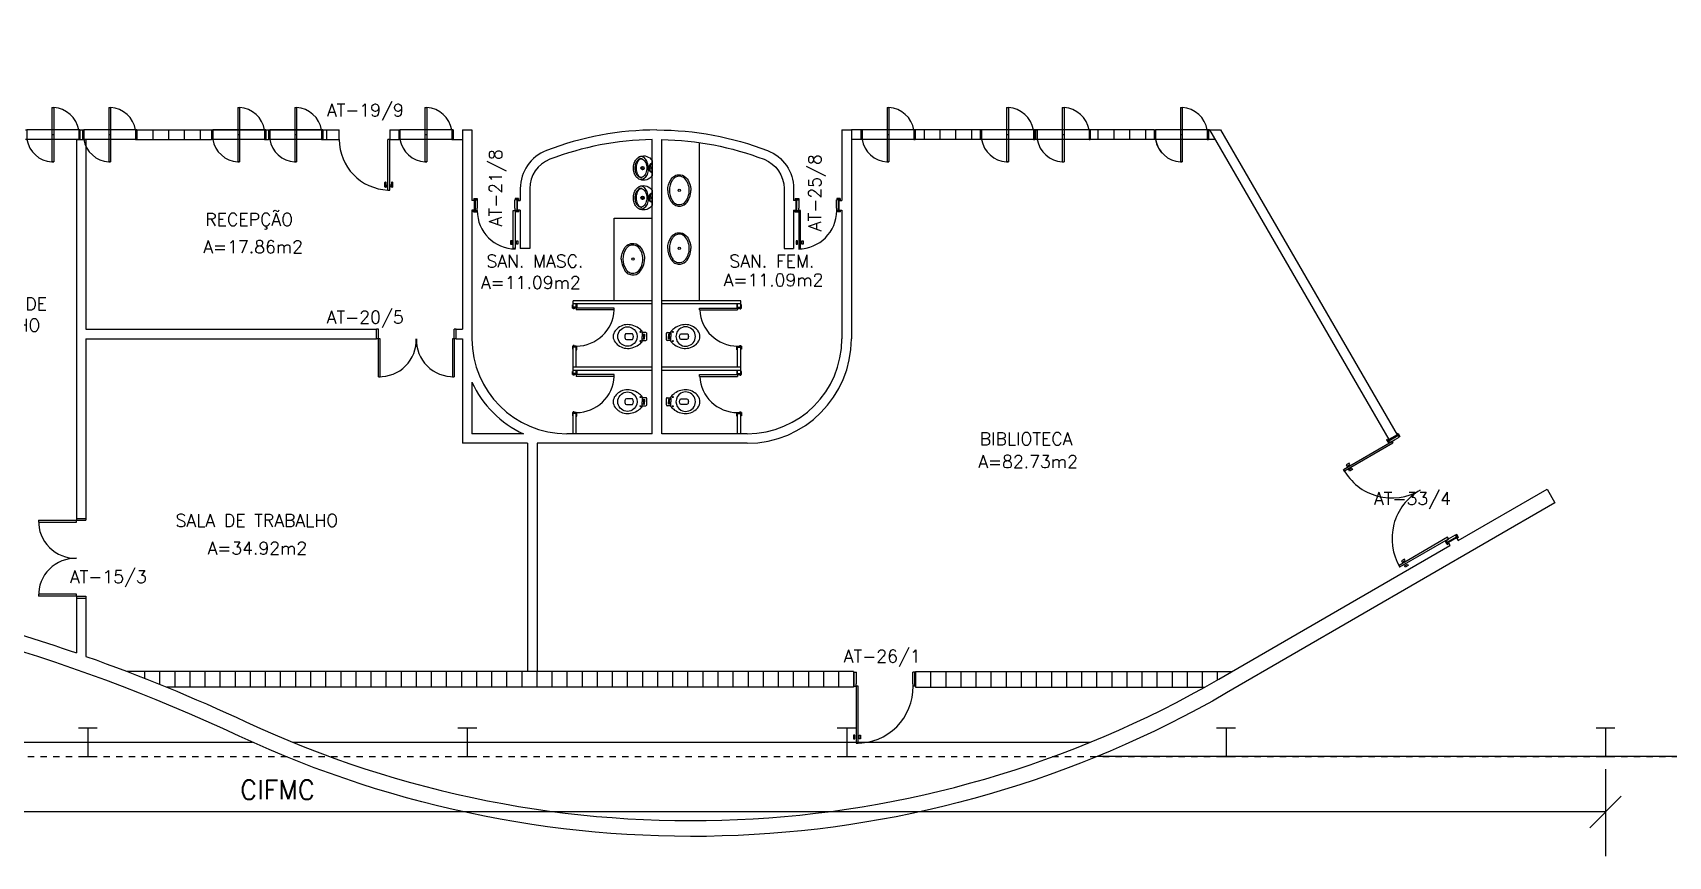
# Model space of a CAD drawing. Extents: x -33.4 to 46.7, y 3.2 to 48.6.
# Drawn here: x -14.47 to 11.4, y 3.21 to 16.22 of the extents above; entities that cross this region are included whole.
import ezdxf

# ---------------------------------------------------------------- set-up
doc = ezdxf.new("R2010")
doc.units = 0
doc.header["$LTSCALE"] = 0.01
doc.header["$MEASUREMENT"] = 0
doc.header["$PDMODE"] = 34
for name, pattern in [('DASHDOT', [1, 0.5, -0.25, 0, -0.25]), ('DASHED', [0.75, 0.5, -0.25]), ('HIDDEN', [0.375, 0.25, -0.125])]:
    doc.linetypes.add(name, pattern=pattern)
doc.layers.get('0').update_dxf_attribs({"linetype": 'CONTINUOUS'})
doc.layers.get('Defpoints').update_dxf_attribs({"linetype": 'CONTINUOUS'})
for name, color, linetype in [('1', 1, 'CONTINUOUS'), ('2', 2, 'CONTINUOUS'), ('3', 2, 'CONTINUOUS'), ('ALV', 2, 'CONTINUOUS'), ('AREA', 2, 'CONTINUOUS'), ('ENDEREÇO_NOVO', 2, 'CONTINUOUS'), ('ESTR', 9, 'CONTINUOUS'), ('JANELA', 1, 'CONTINUOUS'), ('MACANETA', 2, 'CONTINUOUS'), ('MARCO', 2, 'CONTINUOUS'), ('MOB-WC', 2, 'CONTINUOUS'), ('PC', 2, 'CONTINUOUS'), ('PISO', 1, 'CONTINUOUS'), ('PORTA', 2, 'CONTINUOUS'), ('PROJ', 1, 'HIDDEN'), ('TEXTO', 2, 'CONTINUOUS')]:
    doc.layers.add(name, color=color, linetype=linetype)
doc.styles.add('UNB-100', font='simplex.shx', dxfattribs={"height": 0.2})
doc.styles.add('UNB1-100', font='simplex.shx', dxfattribs={"height": 0.3})
doc.dimstyles.new('1-600', dxfattribs={"dimtxt": 0.3, "dimasz": 0.5, "dimexe": 0.7, "dimexo": 0.2, "dimgap": 0.2, "dimtad": 1, "dimdec": 0, "dimzin": 4, "dimdsep": 46, "dimlunit": 6, "dimtxsty": 'UNB1-100', "dimblk": 'OBLIQUE', "dimcen": 0, "dimclrd": 2, "dimclre": 2, "dimclrt": 2, "dimadec": 0, "dimazin": 0, "dimtfac": 1, "dimtdec": 0, "dimtmove": 2, "dimatfit": 3, "dimldrblk": 'NONE', "dimfxl": 0, "dimtolj": 1, "dimtzin": 0, "dimarcsym": 0})

# ---------------------------------------------------------------- blocks, each defined once
blk = doc.blocks.new('PILAR')
at = {"layer": 'ALV'}
for p, q in [((-0.15, 0.225), (0.15, 0.225)), ((0, 0.225), (0, -0.225)), ((-0.15, -0.225), (0.15, -0.225))]:
    blk.add_line(p, q, dxfattribs=at)
blk = doc.blocks.new('PORTA-60')
for p, q in [((-7, 76), (-7, 16)), ((-4, 76), (-7, 76)), ((-4, 16), (-4, 76)), ((-70, 18), (-70, 16)), ((-70, 18), (-64.5, 18)), ((-70, 16), (-64, 16)), ((-67, 16), (-67, -1)), ((-64.5, 18), (-64.5, 16)), ((-64, 16), (-64, 12)), ((-64, 12), (-63.5, 12)), ((-63.5, 12), (-63.5, 7.5)), ((-63.5, 7.5), (-63.5, -1)), ((-7, 16), (-4, 16)), ((-4.5, 12), (-4.5, 7.5)), ((-4, 12), (-4.5, 12)), ((-4.5, 7.5), (-4.5, -1)), ((2, 16), (-4, 16)), ((-4, 16), (-4, 12)), ((-3.5, 18), (-3.5, 16)), ((2, 18), (-3.5, 18)), ((-1, 16), (-1, -1)), ((2, 18), (2, 16)), ((-69.5, -1), (-63.5, -1)), ((-69.5, -3), (-69.5, -1)), ((-69.5, -3), (-64, -3)), ((-64, -3), (-64, -1)), ((1.5, -1), (-4.5, -1)), ((-4, -3), (-4, -1)), ((1.5, -3), (-4, -3)), ((1.5, -3), (1.5, -1))]:
    blk.add_line(p, q)
for points in [[(-8.9, 69), (-8.9, 63.5), (-11.2, 63.5), (-11.2, 69)], [(-2.1, 69), (-2.1, 63.5), (0.2, 63.5), (0.2, 69)]]:
    blk.add_lwpolyline(points, close=True)
blk = doc.blocks.new('A$C444364AE')
at = {"color": 2}
blk.add_line((0.445, 0), (0.415, 0), dxfattribs=at)
at = {"layer": '1'}
blk.add_line((0.445, 0.43), (0.415, 0.43), dxfattribs=at)
for centre, start, end in [((0.416, 0.43), 10.0211, 86.0846), ((0.444, 0.43), 190.0211, 266.0846)]:
    blk.add_arc(centre, 0.431, start, end, dxfattribs=at)
at = {"layer": 'JANELA', "color": 2}
for p, q in [((0.415, 0.86), (0.445, 0.86)), ((0.415, 0.86), (0.415, 0)), ((0.445, 0.86), (0.445, 0)), ((0, 0.505), (0.02, 0.505)), ((0.02, 0.355), (0, 0.355)), ((0.02, 0.505), (0.02, 0.355)), ((0.86, 0.505), (0.84, 0.505)), ((0.84, 0.505), (0.84, 0.355)), ((0.84, 0.355), (0.86, 0.355))]:
    blk.add_line(p, q, dxfattribs=at)
at = {"layer": 'JANELA'}
for p, q in [((0.84, 0.505), (0.02, 0.505)), ((0.84, 0.355), (0.02, 0.355))]:
    blk.add_line(p, q, dxfattribs=at)
blk = doc.blocks.new('A$C1A286977')
at = {"layer": '1', "color": 2}
blk.add_line((0.415, 0), (0.445, 0), dxfattribs=at)
at = {"layer": '1'}
blk.add_arc((0.444, 0.43), 0.431, 190.0211, 266.0846, dxfattribs=at)
blk.add_blockref('A$C444364AE', (0, 0), dxfattribs=at)
blk = doc.blocks.new('_Oblique')
at = {"color": 0, "linetype": 'ByBlock', "lineweight": -2}
blk.add_line((-0.5, -0.5), (0.5, 0.5), dxfattribs=at)
blk = doc.blocks.new('*D14')
at = {"layer": 'AREA', "color": 2, "lineweight": -2}
for p, q in [((-31.597, 4.586), (-31.597, 3.209)), ((10.403, 4.586), (10.403, 3.209)), ((10.403, 3.909), (-31.597, 3.909))]:
    blk.add_line(p, q, dxfattribs=at)
at = {"layer": 'Defpoints', "color": 0}
for p in [(-31.597, 4.786), (10.403, 4.786), (-31.597, 3.909)]:
    blk.add_point(p, dxfattribs=at)
at = {"layer": 'AREA', "color": 2, "lineweight": -2, "xscale": 0.5, "yscale": 0.5, "zscale": 0.5, "rotation": 180}
blk.add_blockref('_Oblique', (-31.597, 3.909), dxfattribs=at)
at = {"layer": 'AREA', "color": 2, "lineweight": -2, "xscale": 0.5, "yscale": 0.5, "zscale": 0.5}
blk.add_blockref('_Oblique', (10.403, 3.909), dxfattribs=at)
at = {"layer": 'AREA', "color": 2, "insert": (-10.597, 4.259), "char_height": 0.3, "attachment_point": 5, "style": 'UNB1-100'}
blk.add_mtext('\\A1;CIFMC', dxfattribs=at)
blk = doc.blocks.new('_NONE')
at = {"color": 0, "linetype": 'ByBlock'}
blk.add_circle((0, 0), 0.25, dxfattribs=at)
blk = doc.blocks.new('MACANETA')
at = {"layer": 'MACANETA'}
for p, q in [((-0.077, 0.052), (-0.077, 0.12)), ((-0.059, 0.052), (-0.059, 0.12)), ((-0.059, 0.075), (-0.036, 0.075)), ((-0.059, 0.052), (-0.036, 0.052)), ((-0.036, 0.044), (-0.036, 0.084)), ((-0.036, 0.084), (-0.03, 0.084)), ((-0.036, 0.044), (-0.03, 0.044)), ((0.006, 0.084), (0, 0.084)), ((0.006, 0.044), (0, 0.044)), ((0.006, 0.044), (0.006, 0.084)), ((0.029, 0.075), (0.006, 0.075)), ((0.029, 0.052), (0.006, 0.052)), ((0.029, 0.052), (0.029, 0.12)), ((0.047, 0.052), (0.047, 0.12))]:
    blk.add_line(p, q, dxfattribs=at)
for centre, start, end in [((-0.068, 0.12), 90, 180), ((-0.068, 0.052), 180, 270), ((-0.068, 0.12), 0, 90), ((-0.068, 0.052), 270, 0), ((0.038, 0.12), 90, 180), ((0.038, 0.052), 180, 270), ((0.038, 0.12), 0, 90), ((0.038, 0.052), 270, 0)]:
    blk.add_arc(centre, 0.00874, start, end, dxfattribs=at)

msp = doc.modelspace()

# ---------------------------------------------------------------- linework, layer by layer
msp.add_line((8.078, 8.246), (8.061, 8.236))
at = {"layer": '1', "color": 2}
for p, q in [((-0.514, 14.686), (-0.514, 14.536)), ((3.681, 14.181), (3.711, 14.181))]:
    msp.add_line(p, q, dxfattribs=at)
at = {"layer": '1'}
for p, q in [((1.841, 14.611), (1.811, 14.611)), ((-7.772, 11.386), (-7.772, 11.536))]:
    msp.add_line(p, q, dxfattribs=at)
at = {"layer": '1', "color": 1}
for points in [[(-4.401, 13.731, 0.14623), (-4.356, 13.576, 0.09047), (-4.317, 13.531, 0.123903), (-4.256, 13.507, 0.21906), (-4.156, 13.542, 0.185248), (-4.086, 13.731, 0.185248), (-4.156, 13.919, 0.21906), (-4.256, 13.954, 0.123903), (-4.317, 13.931, 0.09047), (-4.356, 13.886, 0.14623)], [(-4.401, 12.814, 0.14623), (-4.356, 12.659, 0.09047), (-4.317, 12.614, 0.123903), (-4.256, 12.591, 0.21906), (-4.156, 12.626, 0.185248), (-4.086, 12.814, 0.185248), (-4.156, 13.003, 0.21906), (-4.256, 13.038, 0.123903), (-4.317, 13.014, 0.09047), (-4.356, 12.969, 0.14623)], [(-5.136, 12.645, 0.14623), (-5.091, 12.49, 0.09047), (-5.052, 12.445, 0.123903), (-4.991, 12.421, 0.21906), (-4.891, 12.456, 0.185248), (-4.82, 12.645, 0.185248), (-4.891, 12.833, 0.21906), (-4.991, 12.868, 0.123903), (-5.052, 12.845, 0.09047), (-5.091, 12.8, 0.14623)]]:
    msp.add_lwpolyline(points, format="xyb", close=True, dxfattribs=at)
for centre in [(-4.244, 13.731), (-4.244, 12.814), (-4.978, 12.645)]:
    msp.add_circle(centre, 0.018, dxfattribs=at)
at = {"layer": '1'}
for centre, radius, start, end in [((1.812, 14.611), 0.431, 10.0211, 86.0846), ((1.841, 14.611), 0.431, 190.0211, 266.0846), ((3.711, 14.611), 0.431, 190.0211, 266.0846), ((7.025, 9.747), 0.876, 209.0832, 300.688), ((7.903, 8.231), 0.876, 119.4415, 211.0464), ((-1.432, 5.881), 0.885, 269.029, 0.971)]:
    msp.add_arc(centre, radius, start, end, dxfattribs=at)
at = {"layer": '2'}
for p, q in [((-13.721, 14.686), (-13.721, 14.536)), ((-13.721, 14.686), (-13.681, 14.686)), ((-13.681, 14.686), (-13.681, 14.536)), ((-13.681, 14.686), (-13.681, 14.536)), ((-12.841, 14.686), (-12.841, 14.536)), ((-11.641, 14.686), (-11.641, 14.536)), ((-10.781, 14.686), (-10.781, 14.536)), ((-10.741, 14.686), (-10.741, 14.536)), ((-9.881, 14.686), (-9.881, 14.536)), ((-8.681, 14.686), (-8.681, 14.536))]:
    msp.add_line(p, q, dxfattribs=at)
at = {"layer": '3'}
for p, q in [((-13.721, 14.536), (-13.681, 14.536)), ((-12.841, 14.686), (-9.621, 14.686)), ((-12.821, 14.686), (-12.821, 14.536)), ((-12.821, 14.536), (-11.641, 14.536)), ((-12.571, 14.686), (-12.571, 14.536)), ((-12.321, 14.686), (-12.321, 14.536)), ((-12.071, 14.686), (-12.071, 14.536)), ((-11.821, 14.686), (-11.821, 14.536)), ((-10.781, 14.536), (-10.741, 14.536)), ((-9.881, 14.536), (-9.621, 14.536)), ((-9.821, 14.686), (-9.821, 14.536)), ((-9.621, 14.536), (-9.621, 14.686)), ((-8.821, 14.686), (-8.821, 14.536)), ((-8.821, 14.686), (-8.681, 14.686)), ((-8.821, 14.536), (-8.681, 14.536)), ((-7.821, 14.686), (-7.821, 14.536)), ((-7.821, 14.536), (-7.672, 14.536)), ((0.376, 14.686), (-1.522, 14.686)), ((0.376, 14.536), (-1.522, 14.536)), ((-1.374, 14.686), (-1.374, 14.536)), ((-0.374, 14.686), (-0.374, 14.536)), ((-0.124, 14.686), (-0.124, 14.536)), ((0.126, 14.686), (0.126, 14.536)), ((0.376, 14.686), (0.376, 14.536)), ((1.416, 14.686), (0.376, 14.686)), ((1.416, 14.536), (0.376, 14.536)), ((0.516, 14.686), (0.516, 14.536)), ((1.376, 14.686), (1.376, 14.536)), ((3.266, 14.686), (2.236, 14.686)), ((3.266, 14.536), (2.236, 14.536)), ((2.376, 14.686), (2.376, 14.536)), ((2.626, 14.686), (2.626, 14.536)), ((2.876, 14.686), (2.876, 14.536)), ((3.126, 14.686), (3.126, 14.536)), ((3.266, 14.686), (3.266, 14.536)), ((4.143, 14.686), (4.126, 14.686)), ((4.126, 14.686), (4.126, 14.536)), ((4.23, 14.536), (4.126, 14.536)), ((-13.626, 11.536), (-9.032, 11.536)), ((-13.626, 11.386), (-9.032, 11.386)), ((-7.772, 11.536), (-7.672, 11.536)), ((-7.772, 11.386), (-7.672, 11.386)), ((6.974, 9.775), (7.121, 9.86)), ((7.065, 9.787), (7.139, 9.829)), ((7.126, 9.891), (7.109, 9.881)), ((7.109, 9.881), (7.139, 9.829)), ((7.109, 9.881), (7.139, 9.829)), ((7.126, 9.891), (7.153, 9.844)), ((7.153, 9.844), (7.136, 9.834)), ((6.26, 9.321), (7.026, 9.764)), ((7.041, 9.738), (6.275, 9.295)), ((6.942, 9.791), (6.959, 9.801)), ((6.942, 9.791), (6.969, 9.743)), ((6.959, 9.801), (6.989, 9.749)), ((6.969, 9.743), (6.987, 9.753)), ((6.989, 9.749), (7.024, 9.769)), ((7.024, 9.769), (7.026, 9.764)), ((7.026, 9.764), (7.065, 9.787)), ((7.026, 9.764), (7.041, 9.738)), ((6.275, 9.295), (6.26, 9.321)), ((6.347, 9.42), (6.3, 9.392)), ((6.3, 9.392), (6.311, 9.373)), ((6.311, 9.373), (6.359, 9.4)), ((6.346, 9.314), (6.393, 9.341)), ((6.357, 9.294), (6.346, 9.314)), ((6.359, 9.4), (6.347, 9.42)), ((6.404, 9.321), (6.357, 9.294)), ((6.393, 9.341), (6.404, 9.321)), ((7.957, 8.245), (8.031, 8.288)), ((8.061, 8.236), (8.031, 8.288)), ((8.061, 8.236), (8.031, 8.288)), ((8.051, 8.294), (8.033, 8.284)), ((8.078, 8.246), (8.051, 8.294)), ((7.903, 8.249), (7.138, 7.805)), ((7.153, 7.78), (7.918, 8.223)), ((7.872, 8.184), (7.889, 8.194)), ((7.899, 8.137), (7.872, 8.184)), ((7.886, 8.199), (7.921, 8.219)), ((7.916, 8.147), (7.886, 8.199)), ((7.899, 8.137), (7.916, 8.147)), ((7.901, 8.173), (8.049, 8.258)), ((7.918, 8.223), (7.903, 8.249)), ((7.918, 8.223), (7.957, 8.245)), ((7.921, 8.219), (7.918, 8.223)), ((7.138, 7.805), (7.153, 7.78)), ((7.225, 7.904), (7.177, 7.877)), ((7.177, 7.877), (7.189, 7.857)), ((7.189, 7.857), (7.236, 7.885)), ((7.223, 7.798), (7.27, 7.825)), ((7.234, 7.779), (7.223, 7.798)), ((7.236, 7.885), (7.225, 7.904)), ((7.282, 7.806), (7.234, 7.779)), ((7.27, 7.825), (7.282, 7.806)), ((-12.7, 6.13), (-12.7, 6.022)), ((-12.461, 6.13), (-12.461, 5.927)), ((-12.222, 6.13), (-12.222, 5.88)), ((-11.984, 6.13), (-11.984, 5.88)), ((-11.745, 6.13), (-11.745, 5.88)), ((-11.507, 6.13), (-11.507, 5.88)), ((-11.268, 6.13), (-11.268, 5.88)), ((-11.03, 6.13), (-11.03, 5.88)), ((-10.791, 6.13), (-10.791, 5.88)), ((-10.553, 6.13), (-10.553, 5.88)), ((-10.314, 6.13), (-10.314, 5.88)), ((-10.075, 6.13), (-10.075, 5.88)), ((-9.837, 6.13), (-9.837, 5.88)), ((-9.598, 6.13), (-9.598, 5.88)), ((-9.36, 6.13), (-9.36, 5.88)), ((-9.121, 6.13), (-9.121, 5.88)), ((-8.883, 6.13), (-8.883, 5.88)), ((-8.644, 6.13), (-8.644, 5.88)), ((-8.406, 6.13), (-8.406, 5.88)), ((-8.167, 6.13), (-8.167, 5.88)), ((-7.928, 6.13), (-7.928, 5.88)), ((-7.69, 6.13), (-7.69, 5.88)), ((-7.451, 6.13), (-7.451, 5.88)), ((-7.213, 6.13), (-7.213, 5.88)), ((-6.974, 6.13), (-6.974, 5.88)), ((-6.736, 6.13), (-6.736, 5.88)), ((-6.497, 6.13), (-6.497, 5.88)), ((-6.259, 6.13), (-6.259, 5.88)), ((-6.02, 6.13), (-6.02, 5.88)), ((-5.781, 6.13), (-5.781, 5.88)), ((-5.543, 6.13), (-5.543, 5.88)), ((-5.304, 6.13), (-5.304, 5.88)), ((-5.066, 6.13), (-5.066, 5.88)), ((-4.827, 6.13), (-4.827, 5.88)), ((-4.589, 6.13), (-4.589, 5.88)), ((-4.35, 6.13), (-4.35, 5.88)), ((-4.112, 6.13), (-4.112, 5.88)), ((-3.873, 6.13), (-3.873, 5.88)), ((-3.634, 6.13), (-3.634, 5.88)), ((-3.396, 6.13), (-3.396, 5.88)), ((-3.157, 6.13), (-3.157, 5.88)), ((-2.919, 6.13), (-2.919, 5.88)), ((-2.68, 6.13), (-2.68, 5.88)), ((-2.442, 6.13), (-2.442, 5.88)), ((-2.203, 6.13), (-2.203, 5.88)), ((-1.965, 6.13), (-1.965, 5.88)), ((-1.726, 6.13), (-1.726, 5.88)), ((-1.487, 6.13), (-1.487, 5.88)), ((-1.477, 6.116), (-1.442, 6.116)), ((-1.477, 5.896), (-1.477, 6.116)), ((-1.442, 5.981), (-1.442, 6.116)), ((-1.442, 5.936), (-1.442, 5.981)), ((-0.517, 6.116), (-0.552, 6.116)), ((-0.552, 5.981), (-0.552, 6.116)), ((-0.552, 5.936), (-0.552, 5.981)), ((-0.517, 5.896), (-0.517, 6.116)), ((-0.507, 6.13), (-0.507, 5.88)), ((-0.269, 6.13), (-0.269, 5.88)), ((-0.03, 6.13), (-0.03, 5.88)), ((0.208, 6.13), (0.208, 5.88)), ((0.447, 6.13), (0.447, 5.88)), ((0.685, 6.13), (0.685, 5.88)), ((0.924, 6.13), (0.924, 5.88)), ((1.162, 6.13), (1.162, 5.88)), ((1.401, 6.13), (1.401, 5.88)), ((1.64, 6.13), (1.64, 5.88)), ((1.878, 6.13), (1.878, 5.88)), ((2.117, 6.13), (2.117, 5.88)), ((2.355, 6.13), (2.355, 5.88)), ((2.594, 6.13), (2.594, 5.88)), ((2.832, 6.13), (2.832, 5.88)), ((3.071, 6.13), (3.071, 5.88)), ((3.309, 6.13), (3.309, 5.88)), ((3.548, 6.13), (3.548, 5.88)), ((3.787, 6.13), (3.787, 5.88)), ((4.025, 6.13), (4.025, 5.88)), ((4.264, 6.13), (4.264, 5.992)), ((-1.477, 5.896), (-1.447, 5.896)), ((-1.447, 5.896), (-1.447, 5.936)), ((-1.447, 5.936), (-1.442, 5.936)), ((-1.447, 5.896), (-1.447, 4.996)), ((-1.417, 5.896), (-1.447, 5.896)), ((-1.417, 4.996), (-1.417, 5.896)), ((-0.547, 5.936), (-0.552, 5.936)), ((-0.547, 5.896), (-0.547, 5.936)), ((-0.517, 5.896), (-0.547, 5.896)), ((-1.489, 5.121), (-1.489, 5.066)), ((-1.467, 5.121), (-1.489, 5.121)), ((-1.489, 5.066), (-1.467, 5.066)), ((-1.467, 5.066), (-1.467, 5.121)), ((-1.447, 4.996), (-1.417, 4.996)), ((-1.398, 5.121), (-1.376, 5.121)), ((-1.398, 5.066), (-1.398, 5.121)), ((-1.376, 5.066), (-1.398, 5.066)), ((-1.376, 5.121), (-1.376, 5.066))]:
    msp.add_line(p, q, dxfattribs=at)
at = {"layer": '3', "color": 2}
for p, q in [((0.376, 14.686), (0.376, 14.536)), ((0.516, 14.686), (0.516, 14.536)), ((1.396, 14.536), (1.396, 14.686)), ((2.256, 14.686), (2.256, 14.536))]:
    msp.add_line(p, q, dxfattribs=at)
at = {"layer": '3', "color": 1}
for points in [[(-4.426, 13.731, -0.145827), (-4.378, 13.899, -0.090827), (-4.332, 13.951, -0.12568), (-4.259, 13.979, -0.221372), (-4.138, 13.937, -0.186059), (-4.061, 13.731, -0.186059)], [(-4.426, 13.731, 0.145827), (-4.378, 13.563, 0.090827), (-4.332, 13.511, 0.12568), (-4.259, 13.482, 0.221372), (-4.138, 13.525, 0.186059), (-4.061, 13.731, 0.186059)], [(-4.426, 12.814, -0.145827), (-4.378, 12.982, -0.090827), (-4.332, 13.034, -0.12568), (-4.259, 13.062, -0.221372), (-4.138, 13.02, -0.186059), (-4.061, 12.814, -0.186059)], [(-5.161, 12.645, -0.145827), (-5.112, 12.813, -0.090827), (-5.067, 12.865, -0.12568), (-4.993, 12.893, -0.221372), (-4.873, 12.851, -0.186059), (-4.795, 12.645, -0.186059)], [(-4.426, 12.814, 0.145827), (-4.378, 12.646, 0.090827), (-4.332, 12.594, 0.12568), (-4.259, 12.566, 0.221372), (-4.138, 12.608, 0.186059), (-4.061, 12.814, 0.186059)], [(-5.161, 12.645, 0.145827), (-5.112, 12.477, 0.090827), (-5.067, 12.425, 0.12568), (-4.993, 12.396, 0.221372), (-4.873, 12.439, 0.186059), (-4.795, 12.645, 0.186059)]]:
    msp.add_lwpolyline(points, format="xyb", dxfattribs=at)
at = {"layer": '3'}
for points in [[(-1.487, 6.13), (-12.979, 6.13)], [(-0.507, 6.13), (4.502, 6.13)], [(-1.487, 5.88), (-12.346, 5.88)], [(-0.507, 5.88), (4.066, 5.88)]]:
    msp.add_lwpolyline(points, dxfattribs=at)
at = {"layer": 'ALV'}
for p, q in [((-13.776, 14.536), (-13.776, 8.518)), ((-13.776, 14.536), (-13.626, 14.536)), ((-13.626, 14.536), (-13.626, 11.536)), ((-7.672, 14.686), (-7.672, 11.536)), ((-7.672, 14.686), (-7.522, 14.686)), ((-7.522, 14.686), (-7.522, 13.571)), ((-4.672, 9.886), (-4.672, 14.536)), ((-4.522, 9.886), (-4.522, 14.536)), ((-1.672, 14.686), (-1.672, 13.571)), ((-1.672, 14.686), (-1.522, 14.686)), ((-1.522, 14.686), (-1.522, 11.386)), ((4.143, 14.686), (6.976, 9.792)), ((4.143, 14.686), (4.317, 14.686)), ((4.317, 14.686), (7.106, 9.868)), ((-7.48, 13.571), (-7.522, 13.571)), ((-7.48, 13.421), (-7.48, 13.571)), ((-6.8, 13.421), (-6.8, 13.571)), ((-6.8, 13.571), (-6.758, 13.571)), ((-2.394, 13.571), (-2.437, 13.571)), ((-2.394, 13.421), (-2.394, 13.571)), ((-1.714, 13.421), (-1.714, 13.571)), ((-1.714, 13.571), (-1.672, 13.571)), ((-7.48, 13.421), (-7.522, 13.421)), ((-7.522, 13.421), (-7.522, 11.386)), ((-6.758, 13.421), (-6.8, 13.421)), ((-2.437, 13.421), (-2.394, 13.421)), ((-1.714, 13.421), (-1.672, 13.421)), ((-1.672, 13.421), (-1.672, 11.386)), ((-6.608, 12.811), (-6.758, 12.811)), ((-2.587, 12.811), (-2.437, 12.811)), ((-4.672, 11.986), (-5.922, 11.986)), ((-4.672, 11.936), (-5.922, 11.936)), ((-3.272, 11.986), (-4.522, 11.986)), ((-3.272, 11.936), (-4.522, 11.936)), ((-13.626, 11.386), (-13.626, 8.518)), ((-7.672, 11.386), (-7.672, 9.736)), ((-5.922, 10.836), (-5.922, 11.256)), ((-5.872, 10.936), (-5.872, 11.256)), ((-3.322, 10.936), (-3.322, 11.256)), ((-3.272, 10.836), (-3.272, 11.256)), ((-4.672, 10.936), (-5.922, 10.936)), ((-4.672, 10.886), (-5.922, 10.886)), ((-3.272, 10.936), (-4.522, 10.936)), ((-3.272, 10.886), (-4.522, 10.886)), ((-7.522, 10.698), (-7.522, 9.886)), ((-5.922, 9.886), (-5.922, 10.206)), ((-5.872, 9.886), (-5.872, 10.206)), ((-3.322, 9.886), (-3.322, 10.206)), ((-3.272, 9.886), (-3.272, 10.206)), ((-6.71, 9.886), (-7.522, 9.886)), ((-4.672, 9.886), (-6.022, 9.886)), ((-3.172, 9.886), (-4.522, 9.886)), ((7.106, 9.868), (6.976, 9.792)), ((-6.642, 9.736), (-7.672, 9.736)), ((-6.642, 9.736), (-6.642, 6.13)), ((-3.172, 9.736), (-6.492, 9.736)), ((-6.492, 9.736), (-6.492, 6.13)), ((8.048, 8.24), (7.918, 8.165)), ((7.918, 8.165), (7.943, 8.122)), ((8.048, 8.24), (8.073, 8.197)), ((-13.776, 7.318), (-13.776, 6.421)), ((-13.626, 7.318), (-13.626, 6.368))]:
    msp.add_line(p, q, dxfattribs=at)
at = {"layer": 'ALV', "color": 1}
for p, q in [((-3.922, 11.986), (-3.922, 14.487)), ((-5.272, 11.986), (-5.272, 13.29)), ((-5.272, 13.29), (-4.672, 13.29))]:
    msp.add_line(p, q, dxfattribs=at)
at = {"layer": 'ALV', "color": 2}
for p, q in [((-5.922, 11.886), (-5.922, 11.986)), ((-5.872, 11.886), (-5.872, 11.936)), ((-3.322, 11.886), (-3.322, 11.936)), ((-3.272, 11.886), (-3.272, 11.986)), ((-5.872, 11.886), (-5.922, 11.886)), ((-3.322, 11.886), (-3.272, 11.886)), ((-5.872, 11.256), (-5.922, 11.256)), ((-3.322, 11.256), (-3.272, 11.256)), ((-5.872, 10.836), (-5.872, 10.886)), ((-3.322, 10.836), (-3.322, 10.886)), ((-5.872, 10.836), (-5.922, 10.836)), ((-3.322, 10.836), (-3.272, 10.836)), ((-5.872, 10.206), (-5.922, 10.206)), ((-3.322, 10.206), (-3.272, 10.206))]:
    msp.add_line(p, q, dxfattribs=at)
at = {"layer": 'ALV'}
for points in [[(-4.597, 14.686, 0.091887), (-6.344, 14.362, 0.310508), (-6.758, 13.76), (-6.758, 13.571)], [(-4.672, 14.535, 0.087887), (-6.291, 14.222, 0.310508), (-6.608, 13.76), (-6.608, 12.811)], [(-4.597, 14.686, -0.091887), (-2.85, 14.362, -0.310508), (-2.437, 13.76), (-2.437, 13.571)], [(-4.522, 14.535, -0.087887), (-2.904, 14.222, -0.310508), (-2.587, 13.76), (-2.587, 12.811)], [(9.604, 8.795), (4.411, 5.789, -0.244685), (-11.203, 5.108, 0.162878), (-28.97, 7.132), (-33.372, 6.196), (-33.424, 6.441), (-30.522, 7.057, -0.162878)], [(-13.626, 6.368, -0.02404), (-11.098, 5.334, 0.244684), (4.286, 6.005), (7.943, 8.122)], [(-17.511, 7.441, -0.034091), (-13.776, 6.421)]]:
    msp.add_lwpolyline(points, format="xyb", dxfattribs=at)
for points in [[(-6.758, 13.421), (-6.758, 12.811)], [(-2.437, 13.421), (-2.437, 12.811)], [(8.073, 8.197), (9.479, 9.011), (9.604, 8.795)]]:
    msp.add_lwpolyline(points, dxfattribs=at)
for centre, radius, start, end in [((-6.022, 11.386), 1.5, 180, 270), ((-3.172, 11.386), 1.5, 270, 0), ((-3.172, 11.386), 1.65, 270, 0), ((-6.022, 11.386), 1.65, 204.62, 245.38)]:
    msp.add_arc(centre, radius, start, end, dxfattribs=at)
at = {"layer": 'JANELA', "color": 2}
for p, q in [((1.811, 15.041), (1.811, 14.181)), ((1.811, 15.041), (1.841, 15.041)), ((1.841, 15.041), (1.841, 14.181)), ((1.396, 14.686), (1.416, 14.686)), ((1.416, 14.536), (1.396, 14.536)), ((1.416, 14.686), (1.416, 14.536)), ((2.236, 14.686), (2.236, 14.536)), ((2.256, 14.686), (2.236, 14.686)), ((2.236, 14.536), (2.256, 14.536)), ((1.811, 14.181), (1.841, 14.181))]:
    msp.add_line(p, q, dxfattribs=at)
at = {"layer": 'JANELA'}
for p, q in [((2.236, 14.686), (1.416, 14.686)), ((2.236, 14.536), (1.416, 14.536))]:
    msp.add_line(p, q, dxfattribs=at)
at = {"layer": 'MARCO', "color": 2}
for p, q in [((-5.932, 11.871), (-5.932, 11.921)), ((-5.932, 11.921), (-5.922, 11.921)), ((-5.872, 11.931), (-5.862, 11.931)), ((-5.862, 11.931), (-5.862, 11.881)), ((-3.322, 11.931), (-3.332, 11.931)), ((-3.332, 11.931), (-3.332, 11.881)), ((-3.262, 11.921), (-3.272, 11.921)), ((-3.262, 11.871), (-3.262, 11.921)), ((-5.922, 11.871), (-5.932, 11.871)), ((-5.922, 11.886), (-5.922, 11.871)), ((-5.922, 11.861), (-5.922, 11.871)), ((-5.907, 11.861), (-5.922, 11.861)), ((-5.872, 11.871), (-5.907, 11.871)), ((-5.907, 11.871), (-5.907, 11.861)), ((-5.872, 11.886), (-5.872, 11.881)), ((-5.862, 11.881), (-5.872, 11.881)), ((-5.872, 11.881), (-5.872, 11.871)), ((-3.332, 11.881), (-3.322, 11.881)), ((-3.322, 11.886), (-3.322, 11.881)), ((-3.322, 11.881), (-3.322, 11.871)), ((-3.322, 11.871), (-3.287, 11.871)), ((-3.287, 11.871), (-3.287, 11.861)), ((-3.287, 11.861), (-3.272, 11.861)), ((-3.272, 11.886), (-3.272, 11.871)), ((-3.272, 11.861), (-3.272, 11.871)), ((-3.272, 11.871), (-3.262, 11.871)), ((-5.922, 11.271), (-5.932, 11.271)), ((-5.932, 11.271), (-5.932, 11.221)), ((-5.932, 11.221), (-5.922, 11.221)), ((-5.907, 11.281), (-5.922, 11.281)), ((-5.922, 11.281), (-5.922, 11.271)), ((-5.922, 11.256), (-5.922, 11.271)), ((-5.907, 11.271), (-5.907, 11.281)), ((-5.872, 11.271), (-5.907, 11.271)), ((-5.872, 11.261), (-5.872, 11.271)), ((-5.862, 11.261), (-5.872, 11.261)), ((-5.872, 11.256), (-5.872, 11.261)), ((-5.872, 11.211), (-5.862, 11.211)), ((-5.862, 11.211), (-5.862, 11.261)), ((-3.332, 11.211), (-3.332, 11.261)), ((-3.332, 11.261), (-3.322, 11.261)), ((-3.322, 11.211), (-3.332, 11.211)), ((-3.322, 11.261), (-3.322, 11.271)), ((-3.322, 11.271), (-3.287, 11.271)), ((-3.322, 11.256), (-3.322, 11.261)), ((-3.287, 11.271), (-3.287, 11.281)), ((-3.287, 11.281), (-3.272, 11.281)), ((-3.272, 11.281), (-3.272, 11.271)), ((-3.272, 11.271), (-3.262, 11.271)), ((-3.272, 11.256), (-3.272, 11.271)), ((-3.262, 11.221), (-3.272, 11.221)), ((-3.262, 11.271), (-3.262, 11.221)), ((-5.932, 10.821), (-5.932, 10.871)), ((-5.932, 10.871), (-5.922, 10.871)), ((-5.872, 10.881), (-5.862, 10.881)), ((-5.862, 10.881), (-5.862, 10.831)), ((-3.322, 10.881), (-3.332, 10.881)), ((-3.332, 10.881), (-3.332, 10.831)), ((-3.262, 10.871), (-3.272, 10.871)), ((-3.262, 10.821), (-3.262, 10.871)), ((-5.922, 10.821), (-5.932, 10.821)), ((-5.922, 10.836), (-5.922, 10.821)), ((-5.922, 10.811), (-5.922, 10.821)), ((-5.907, 10.811), (-5.922, 10.811)), ((-5.872, 10.821), (-5.907, 10.821)), ((-5.907, 10.821), (-5.907, 10.811)), ((-5.872, 10.836), (-5.872, 10.831)), ((-5.862, 10.831), (-5.872, 10.831)), ((-5.872, 10.831), (-5.872, 10.821)), ((-3.332, 10.831), (-3.322, 10.831)), ((-3.322, 10.836), (-3.322, 10.831)), ((-3.322, 10.831), (-3.322, 10.821)), ((-3.322, 10.821), (-3.287, 10.821)), ((-3.287, 10.821), (-3.287, 10.811)), ((-3.287, 10.811), (-3.272, 10.811)), ((-3.272, 10.836), (-3.272, 10.821)), ((-3.272, 10.811), (-3.272, 10.821)), ((-3.272, 10.821), (-3.262, 10.821)), ((-5.922, 10.221), (-5.932, 10.221)), ((-5.932, 10.221), (-5.932, 10.171)), ((-5.932, 10.171), (-5.922, 10.171)), ((-5.907, 10.231), (-5.922, 10.231)), ((-5.922, 10.231), (-5.922, 10.221)), ((-5.922, 10.206), (-5.922, 10.221)), ((-5.907, 10.221), (-5.907, 10.231)), ((-5.872, 10.221), (-5.907, 10.221)), ((-5.872, 10.211), (-5.872, 10.221)), ((-5.862, 10.211), (-5.872, 10.211)), ((-5.872, 10.206), (-5.872, 10.211)), ((-5.872, 10.161), (-5.862, 10.161)), ((-5.862, 10.161), (-5.862, 10.211)), ((-3.332, 10.161), (-3.332, 10.211)), ((-3.332, 10.211), (-3.322, 10.211)), ((-3.322, 10.161), (-3.332, 10.161)), ((-3.322, 10.211), (-3.322, 10.221)), ((-3.322, 10.221), (-3.287, 10.221)), ((-3.322, 10.206), (-3.322, 10.211)), ((-3.287, 10.221), (-3.287, 10.231)), ((-3.287, 10.231), (-3.272, 10.231)), ((-3.272, 10.231), (-3.272, 10.221)), ((-3.272, 10.221), (-3.262, 10.221)), ((-3.272, 10.206), (-3.272, 10.221)), ((-3.262, 10.171), (-3.272, 10.171)), ((-3.262, 10.221), (-3.262, 10.171))]:
    msp.add_line(p, q, dxfattribs=at)
at = {"layer": 'MOB-WC', "color": 1}
for p, q in [((-4.829, 11.491), (-4.829, 11.496)), ((-4.829, 11.484), (-4.829, 11.491)), ((-4.771, 11.484), (-4.829, 11.484)), ((-4.759, 11.422), (-4.759, 11.473)), ((-4.759, 11.37), (-4.759, 11.422)), ((-4.448, 11.422), (-4.448, 11.473)), ((-4.448, 11.37), (-4.448, 11.422)), ((-4.436, 11.484), (-4.378, 11.484)), ((-4.378, 11.491), (-4.378, 11.496)), ((-4.378, 11.484), (-4.378, 11.491)), ((-4.829, 11.353), (-4.829, 11.359)), ((-4.829, 11.359), (-4.771, 11.359)), ((-4.829, 11.347), (-4.829, 11.353)), ((-4.378, 11.359), (-4.436, 11.359)), ((-4.378, 11.353), (-4.378, 11.359)), ((-4.378, 11.347), (-4.378, 11.353)), ((-4.829, 10.461), (-4.829, 10.466)), ((-4.829, 10.454), (-4.829, 10.461)), ((-4.771, 10.454), (-4.829, 10.454)), ((-4.759, 10.392), (-4.759, 10.443)), ((-4.759, 10.34), (-4.759, 10.392)), ((-4.448, 10.392), (-4.448, 10.443)), ((-4.448, 10.34), (-4.448, 10.392)), ((-4.436, 10.454), (-4.378, 10.454)), ((-4.378, 10.461), (-4.378, 10.466)), ((-4.378, 10.454), (-4.378, 10.461)), ((-4.829, 10.323), (-4.829, 10.329)), ((-4.829, 10.329), (-4.771, 10.329)), ((-4.829, 10.317), (-4.829, 10.323)), ((-4.378, 10.329), (-4.436, 10.329)), ((-4.378, 10.323), (-4.378, 10.329)), ((-4.378, 10.317), (-4.378, 10.323))]:
    msp.add_line(p, q, dxfattribs=at)
for points in [[(-4.911, 11.422, -0.268395), (-4.989, 11.288, -0.179674), (-5.089, 11.271, -0.170707), (-5.179, 11.322, -0.179561), (-5.216, 11.422, -0.179561), (-5.179, 11.522, -0.170707), (-5.089, 11.573, -0.179674), (-4.989, 11.555, -0.268395)], [(-5.101, 11.452, 0.183333), (-5.101, 11.392, 0.302776), (-5.079, 11.377), (-4.983, 11.377, 0.370787), (-4.983, 11.466), (-5.079, 11.466, 0.302776)], [(-4.296, 11.422, 0.268395), (-4.218, 11.288, 0.179674), (-4.118, 11.271, 0.170707), (-4.027, 11.322, 0.179561), (-3.99, 11.422, 0.179561), (-4.027, 11.522, 0.170707), (-4.118, 11.573, 0.179674), (-4.218, 11.555, 0.268395)], [(-4.105, 11.452, -0.183333), (-4.105, 11.392, -0.302776), (-4.128, 11.377), (-4.224, 11.377, -0.370787), (-4.224, 11.466), (-4.128, 11.466, -0.302776)], [(-4.911, 10.392, -0.268395), (-4.989, 10.258, -0.179674), (-5.089, 10.241, -0.170707), (-5.179, 10.292, -0.179561), (-5.216, 10.392, -0.179561), (-5.179, 10.492, -0.170707), (-5.089, 10.543, -0.179674), (-4.989, 10.525, -0.268395)], [(-5.101, 10.422, 0.183333), (-5.101, 10.362, 0.302776), (-5.079, 10.347), (-4.983, 10.347, 0.370787), (-4.983, 10.436), (-5.079, 10.436, 0.302776)], [(-4.296, 10.392, 0.268395), (-4.218, 10.258, 0.179674), (-4.118, 10.241, 0.170707), (-4.027, 10.292, 0.179561), (-3.99, 10.392, 0.179561), (-4.027, 10.492, 0.170707), (-4.118, 10.543, 0.179674), (-4.218, 10.525, 0.268395)], [(-4.105, 10.422, -0.183333), (-4.105, 10.362, -0.302776), (-4.128, 10.347), (-4.224, 10.347, -0.370787), (-4.224, 10.436), (-4.128, 10.436, -0.302776)]]:
    msp.add_lwpolyline(points, format="xyb", close=True, dxfattribs=at)
for points in [[(-4.829, 11.484), (-4.829, 11.422)], [(-4.829, 11.359), (-4.829, 11.422)], [(-4.805, 11.386), (-4.805, 11.422), (-4.805, 11.457)], [(-4.401, 11.386), (-4.401, 11.422), (-4.401, 11.457)], [(-4.378, 11.484), (-4.378, 11.422)], [(-4.378, 11.359), (-4.378, 11.422)], [(-4.829, 10.454), (-4.829, 10.392)], [(-4.829, 10.329), (-4.829, 10.392)], [(-4.805, 10.356), (-4.805, 10.392), (-4.805, 10.427)], [(-4.401, 10.356), (-4.401, 10.392), (-4.401, 10.427)], [(-4.378, 10.454), (-4.378, 10.392)], [(-4.378, 10.329), (-4.378, 10.392)]]:
    msp.add_lwpolyline(points, dxfattribs=at)
for points in [[(-4.829, 11.466, 0.380199), (-4.821, 11.458), (-4.81, 11.458, 0.087349), (-4.806, 11.459, -0.172037), (-4.797, 11.459, -0.102747), (-4.795, 11.458, -0.167994), (-4.794, 11.453), (-4.794, 11.422)], [(-4.829, 11.378, -0.380199), (-4.821, 11.386), (-4.81, 11.386, -0.087349), (-4.806, 11.385, 0.172037), (-4.797, 11.385, 0.102747), (-4.795, 11.386, 0.167994), (-4.794, 11.39), (-4.794, 11.422)], [(-4.378, 11.466, -0.380199), (-4.386, 11.458), (-4.397, 11.458, -0.087349), (-4.401, 11.459, 0.172037), (-4.409, 11.459, 0.102747), (-4.411, 11.458, 0.167994), (-4.413, 11.453), (-4.413, 11.422)], [(-4.378, 11.378, 0.380199), (-4.386, 11.386), (-4.397, 11.386, 0.087349), (-4.401, 11.385, -0.172037), (-4.409, 11.385, -0.102747), (-4.411, 11.386, -0.167994), (-4.413, 11.39), (-4.413, 11.422)], [(-4.829, 10.436, 0.380199), (-4.821, 10.428), (-4.81, 10.428, 0.087349), (-4.806, 10.429, -0.172037), (-4.797, 10.429, -0.102747), (-4.795, 10.428, -0.167994), (-4.794, 10.423), (-4.794, 10.392)], [(-4.829, 10.348, -0.380199), (-4.821, 10.356), (-4.81, 10.356, -0.087349), (-4.806, 10.355, 0.172037), (-4.797, 10.355, 0.102747), (-4.795, 10.356, 0.167994), (-4.794, 10.36), (-4.794, 10.392)], [(-4.378, 10.436, -0.380199), (-4.386, 10.428), (-4.397, 10.428, -0.087349), (-4.401, 10.429, 0.172037), (-4.409, 10.429, 0.102747), (-4.411, 10.428, 0.167994), (-4.413, 10.423), (-4.413, 10.392)], [(-4.378, 10.348, 0.380199), (-4.386, 10.356), (-4.397, 10.356, 0.087349), (-4.401, 10.355, -0.172037), (-4.409, 10.355, -0.102747), (-4.411, 10.356, -0.167994), (-4.413, 10.36), (-4.413, 10.392)]]:
    msp.add_lwpolyline(points, format="xyb", dxfattribs=at)
for centre in [(-4.859, 11.495), (-4.348, 11.495), (-4.859, 11.349), (-4.348, 11.349), (-4.859, 10.465), (-4.348, 10.465), (-4.859, 10.319), (-4.348, 10.319)]:
    msp.add_circle(centre, 0.0075, dxfattribs=at)
for centre, radius, start, end in [((-5.14, 11.422), 0.149, 143.0019, 180.1282), ((-5.14, 11.422), 0.149, 179.8718, 216.9981), ((-5.048, 11.346), 0.268, 121.6809, 141.8397), ((-5.061, 11.362), 0.248, 96.483, 121.073), ((-5.059, 11.367), 0.243, 73.2378, 97.0453), ((-5.077, 11.277), 0.335, 55.8476, 74.7475), ((-5.07, 11.29), 0.32, 41.9479, 55.5381), ((-4.839, 11.497), 0.0102, 358.3086, 45.2439), ((-4.77, 11.473), 0.0118, 3.6802, 91.2989), ((-4.436, 11.473), 0.0118, 88.7011, 176.3198), ((-4.368, 11.497), 0.0102, 134.7561, 181.6914), ((-4.136, 11.29), 0.32, 124.4619, 138.0521), ((-4.13, 11.277), 0.335, 105.2525, 124.1524), ((-4.148, 11.367), 0.243, 82.9547, 106.7622), ((-4.146, 11.362), 0.248, 58.927, 83.517), ((-4.158, 11.346), 0.268, 38.1603, 58.3191), ((-4.067, 11.422), 0.149, 359.8718, 36.9981), ((-4.067, 11.422), 0.149, 323.0019, 0.1282), ((-5.048, 11.498), 0.268, 218.1603, 238.3191), ((-5.061, 11.482), 0.248, 238.927, 263.517), ((-5.059, 11.477), 0.243, 262.9547, 286.7622), ((-5.077, 11.567), 0.335, 285.2525, 304.1524), ((-5.07, 11.554), 0.32, 304.4619, 318.0521), ((-4.839, 11.347), 0.0102, 314.7561, 1.6914), ((-4.77, 11.371), 0.0118, 268.7011, 356.3198), ((-4.436, 11.371), 0.0118, 183.6802, 271.2989), ((-4.368, 11.347), 0.0102, 178.3086, 225.2439), ((-4.136, 11.554), 0.32, 221.9479, 235.5381), ((-4.13, 11.567), 0.335, 235.8476, 254.7475), ((-4.148, 11.477), 0.243, 253.2378, 277.0453), ((-4.146, 11.482), 0.248, 276.483, 301.073), ((-4.158, 11.498), 0.268, 301.6809, 321.8397), ((-5.14, 10.392), 0.149, 143.0019, 180.1282), ((-5.14, 10.392), 0.149, 179.8718, 216.9981), ((-5.048, 10.316), 0.268, 121.6809, 141.8397), ((-5.061, 10.332), 0.248, 96.483, 121.073), ((-5.059, 10.337), 0.243, 73.2378, 97.0453), ((-5.077, 10.247), 0.335, 55.8476, 74.7475), ((-5.07, 10.26), 0.32, 41.9479, 55.5381), ((-4.839, 10.467), 0.0102, 358.3086, 45.2439), ((-4.77, 10.443), 0.0118, 3.6802, 91.2989), ((-4.436, 10.443), 0.0118, 88.7011, 176.3198), ((-4.368, 10.467), 0.0102, 134.7561, 181.6914), ((-4.136, 10.26), 0.32, 124.4619, 138.0521), ((-4.13, 10.247), 0.335, 105.2525, 124.1524), ((-4.148, 10.337), 0.243, 82.9547, 106.7622), ((-4.146, 10.332), 0.248, 58.927, 83.517), ((-4.158, 10.316), 0.268, 38.1603, 58.3191), ((-4.067, 10.392), 0.149, 359.8718, 36.9981), ((-4.067, 10.392), 0.149, 323.0019, 0.1282), ((-5.048, 10.468), 0.268, 218.1603, 238.3191), ((-5.061, 10.452), 0.248, 238.927, 263.517), ((-5.059, 10.447), 0.243, 262.9547, 286.7622), ((-5.077, 10.537), 0.335, 285.2525, 304.1524), ((-5.07, 10.524), 0.32, 304.4619, 318.0521), ((-4.839, 10.317), 0.0102, 314.7561, 1.6914), ((-4.77, 10.341), 0.0118, 268.7011, 356.3198), ((-4.436, 10.341), 0.0118, 183.6802, 271.2989), ((-4.368, 10.317), 0.0102, 178.3086, 225.2439), ((-4.136, 10.524), 0.32, 221.9479, 235.5381), ((-4.13, 10.537), 0.335, 235.8476, 254.7475), ((-4.148, 10.447), 0.243, 253.2378, 277.0453), ((-4.146, 10.452), 0.248, 276.483, 301.073), ((-4.158, 10.468), 0.268, 301.6809, 321.8397)]:
    msp.add_arc(centre, radius, start, end, dxfattribs=at)
at = {"layer": 'PC', "color": 1}
for points in [[(-4.966, 14.084), (-4.966, 14.086, -0.008051), (-4.966, 14.118, -0.08407), (-4.957, 14.162, -0.022672), (-4.945, 14.19, -0.027927), (-4.93, 14.216, -0.144523), (-4.865, 14.267, -0.34805), (-4.675, 14.204, -0.162816), (-4.672, 14.195), (-4.672, 14.084), (-4.672, 13.972, -0.162816), (-4.675, 13.964, -0.34805), (-4.865, 13.901, -0.144523), (-4.93, 13.952, -0.027927), (-4.945, 13.978, -0.022672), (-4.957, 14.006, -0.08407), (-4.966, 14.05, -0.008051), (-4.966, 14.082)], [(-4.919, 14.084), (-4.92, 14.092, -0.102017), (-4.904, 14.174, -0.100634), (-4.872, 14.221, -0.31043), (-4.831, 14.228, -0.029837), (-4.825, 14.226, -0.193887), (-4.773, 14.164, -0.096635), (-4.758, 14.084, -0.096635), (-4.773, 14.004, -0.193887), (-4.825, 13.941, -0.029837), (-4.831, 13.94, -0.31043), (-4.872, 13.947, -0.100634), (-4.904, 13.994, -0.102017), (-4.92, 14.076)], [(-4.966, 13.614), (-4.966, 13.616, -0.008051), (-4.966, 13.648, -0.08407), (-4.957, 13.692, -0.022672), (-4.945, 13.72, -0.027927), (-4.93, 13.746, -0.144523), (-4.865, 13.797, -0.34805), (-4.675, 13.734, -0.162816), (-4.672, 13.725), (-4.672, 13.614), (-4.672, 13.502, -0.162816), (-4.675, 13.494, -0.34805), (-4.865, 13.431, -0.144523), (-4.93, 13.482, -0.027927), (-4.945, 13.508, -0.022672), (-4.957, 13.536, -0.08407), (-4.966, 13.579, -0.008051), (-4.966, 13.612)], [(-4.919, 13.614), (-4.92, 13.622, -0.102017), (-4.904, 13.704, -0.100634), (-4.872, 13.751, -0.31043), (-4.831, 13.758, -0.029837), (-4.825, 13.756, -0.193887), (-4.773, 13.694, -0.096635), (-4.758, 13.614, -0.096635), (-4.773, 13.534, -0.193887), (-4.825, 13.471, -0.029837), (-4.831, 13.469, -0.31043), (-4.872, 13.477, -0.100634), (-4.904, 13.524, -0.102017), (-4.92, 13.606)]]:
    msp.add_lwpolyline(points, format="xyb", close=True, dxfattribs=at)
for points in [[(-4.834, 14.23), (-4.837, 14.231, 0.189039), (-4.869, 14.229, 0.189014), (-4.932, 14.164, 0.116802), (-4.947, 14.084, 0.116802), (-4.932, 14.004, 0.189014), (-4.869, 13.939, 0.189039), (-4.837, 13.937), (-4.834, 13.938)], [(-4.736, 14.1, 0.100603), (-4.754, 14.184, 0.114611), (-4.795, 14.245, 0.309836), (-4.882, 14.259, 0.309836)], [(-4.736, 14.068, -0.100603), (-4.754, 13.984, -0.114611), (-4.795, 13.923, -0.309836), (-4.882, 13.909, -0.309836)], [(-4.674, 14.164), (-4.706, 14.141, 0.1805), (-4.713, 14.129), (-4.715, 14.116, -0.35029), (-4.721, 14.11, 0.252034), (-4.735, 14.103)], [(-4.674, 14.003), (-4.706, 14.027, -0.1805), (-4.713, 14.038), (-4.715, 14.052, 0.35029), (-4.721, 14.058, -0.252034), (-4.735, 14.064)], [(-4.672, 14.137, 0.473116), (-4.677, 14.14), (-4.697, 14.135, 0.362542), (-4.704, 14.127), (-4.705, 14.112, -0.564769), (-4.711, 14.107)], [(-4.672, 14.031, -0.473116), (-4.677, 14.028), (-4.697, 14.032, -0.362542), (-4.704, 14.041), (-4.705, 14.055, 0.564769), (-4.711, 14.061)], [(-4.834, 13.759), (-4.837, 13.761, 0.189039), (-4.869, 13.759, 0.189014), (-4.932, 13.693, 0.116802), (-4.947, 13.614, 0.116802), (-4.932, 13.534, 0.189014), (-4.869, 13.469, 0.189039), (-4.837, 13.467), (-4.834, 13.468)], [(-4.736, 13.63, 0.100603), (-4.754, 13.714, 0.114611), (-4.795, 13.775, 0.309836), (-4.882, 13.789, 0.309836)], [(-4.736, 13.598, -0.100603), (-4.754, 13.514, -0.114611), (-4.795, 13.453, -0.309836), (-4.882, 13.439, -0.309836)], [(-4.674, 13.694), (-4.706, 13.671, 0.1805), (-4.713, 13.659), (-4.715, 13.646, -0.35029), (-4.721, 13.64, 0.252034), (-4.735, 13.633)], [(-4.674, 13.533), (-4.706, 13.557, -0.1805), (-4.713, 13.568), (-4.715, 13.582, 0.35029), (-4.721, 13.588, -0.252034), (-4.735, 13.594)], [(-4.672, 13.667, 0.473116), (-4.677, 13.67), (-4.697, 13.665, 0.362542), (-4.704, 13.657), (-4.705, 13.642, -0.564769), (-4.711, 13.637)], [(-4.672, 13.561, -0.473116), (-4.677, 13.558), (-4.697, 13.562, -0.362542), (-4.704, 13.571), (-4.705, 13.585, 0.564769), (-4.711, 13.591)]]:
    msp.add_lwpolyline(points, format="xyb", dxfattribs=at)
for centre, radius in [((-4.848, 14.084), 0.0035), ((-4.841, 14.068), 0.0035), ((-4.841, 14.101), 0.0035), ((-4.824, 14.084), 0.0035), ((-4.825, 14.06), 0.0035), ((-4.824, 14.107), 0.0035), ((-4.808, 14.067), 0.0035), ((-4.807, 14.1), 0.0035), ((-4.801, 14.083), 0.0035), ((-4.718, 14.084), 0.024), ((-4.718, 14.084), 0.0075), ((-4.848, 13.614), 0.0035), ((-4.841, 13.598), 0.0035), ((-4.841, 13.631), 0.0035), ((-4.824, 13.614), 0.0035), ((-4.825, 13.59), 0.0035), ((-4.824, 13.637), 0.0035), ((-4.808, 13.597), 0.0035), ((-4.807, 13.63), 0.0035), ((-4.801, 13.613), 0.0035), ((-4.718, 13.614), 0.024), ((-4.718, 13.614), 0.0075)]:
    msp.add_circle(centre, radius, dxfattribs=at)
at = {"layer": 'PC', "color": 1, "linetype": 'DASHDOT'}
for centre in [(-4.824, 14.084), (-4.824, 13.614)]:
    msp.add_circle(centre, 0.024, dxfattribs=at)
at = {"layer": 'PISO'}
for p, q in [((-31.597, 5.011), (-10.992, 5.011)), ((-10.358, 5.011), (2.257, 5.011))]:
    msp.add_line(p, q, dxfattribs=at)
msp.add_lwpolyline([(22.178, 12.586), (18.553, 12.586, 0.414214), (16.553, 10.586), (16.553, 4.786), (2.367, 4.786)], format="xyb", dxfattribs=at)
at = {"layer": 'PORTA', "color": 2}
for p, q in [((-8.851, 13.736), (-8.851, 14.536)), ((-8.821, 14.536), (-8.851, 14.536)), ((-8.821, 13.736), (-8.821, 14.536)), ((-8.851, 13.736), (-8.821, 13.736)), ((-5.272, 11.871), (-5.872, 11.871)), ((-5.872, 11.871), (-5.872, 11.841)), ((-5.272, 11.841), (-5.872, 11.841)), ((-5.272, 11.841), (-5.272, 11.871)), ((-3.922, 11.871), (-3.322, 11.871)), ((-3.922, 11.841), (-3.922, 11.871)), ((-3.922, 11.841), (-3.322, 11.841)), ((-3.322, 11.871), (-3.322, 11.841)), ((-9.032, 11.386), (-9.032, 11.536)), ((-9.002, 11.536), (-9.032, 11.536)), ((-8.972, 11.386), (-9.032, 11.386)), ((-9.002, 11.386), (-9.002, 11.536)), ((-9.002, 10.786), (-9.002, 11.386)), ((-8.972, 10.786), (-8.972, 11.386)), ((-7.832, 11.386), (-7.832, 10.786)), ((-7.772, 11.386), (-7.832, 11.386)), ((-7.802, 11.386), (-7.802, 11.536)), ((-7.772, 11.536), (-7.802, 11.536)), ((-7.802, 11.386), (-7.802, 10.786)), ((-7.772, 11.386), (-7.772, 11.536)), ((-9.002, 10.786), (-8.972, 10.786)), ((-7.832, 10.786), (-7.802, 10.786)), ((-5.272, 10.821), (-5.872, 10.821)), ((-5.872, 10.821), (-5.872, 10.791)), ((-5.272, 10.791), (-5.872, 10.791)), ((-5.272, 10.791), (-5.272, 10.821)), ((-3.922, 10.821), (-3.322, 10.821)), ((-3.922, 10.791), (-3.922, 10.821)), ((-3.922, 10.791), (-3.322, 10.791)), ((-3.322, 10.821), (-3.322, 10.791)), ((-13.776, 8.548), (-13.626, 8.548)), ((-14.376, 8.518), (-13.776, 8.518)), ((-14.376, 8.518), (-14.376, 8.488)), ((-14.376, 8.488), (-13.776, 8.488)), ((-13.776, 8.518), (-13.626, 8.518)), ((-13.776, 8.488), (-13.776, 8.518)), ((-13.776, 7.348), (-14.376, 7.348)), ((-14.376, 7.348), (-14.376, 7.318)), ((-13.776, 7.318), (-14.376, 7.318)), ((-13.776, 7.318), (-13.776, 7.348)), ((-13.776, 7.318), (-13.626, 7.318)), ((-13.776, 7.288), (-13.626, 7.288))]:
    msp.add_line(p, q, dxfattribs=at)
at = {"layer": 'PORTA', "color": 1}
for centre, radius, start, end in [((-8.821, 14.536), 0.8, 180, 267.8509), ((-6.834, 13.411), 0.605, 180, 270), ((-2.36, 13.411), 0.605, 270, 0), ((-5.872, 11.871), 0.6, 270, 357.134), ((-3.322, 11.871), 0.6, 182.866, 270), ((-8.987, 11.371), 0.585, 268.5312, 1.4688), ((-7.817, 11.371), 0.585, 178.5312, 271.4688), ((-5.872, 10.821), 0.6, 270, 357.134), ((-3.322, 10.821), 0.6, 182.866, 270), ((-13.791, 8.503), 0.585, 178.5312, 271.4688), ((-13.791, 7.333), 0.585, 88.5312, 181.4688)]:
    msp.add_arc(centre, radius, start, end, dxfattribs=at)
at = {"layer": 'PROJ', "linetype": 'DASHED'}
msp.add_lwpolyline([(-31.747, 4.786), (46.553, 4.786), (46.552, 17.257), (16.553, 17.236), (16.553, 28.786), (46.553, 28.786), (46.553, 41.236), (-31.747, 41.236), (-31.747, 28.786), (10.253, 28.786), (10.253, 17.236), (-31.747, 17.236)], close=True, dxfattribs=at)

# ---------------------------------------------------------------- block references
at = {"layer": '1'}
for name, p in [('A$C1A286977', (-1.374, 14.181)), ('A$C1A286977', (0.516, 14.181)), ('A$C444364AE', (3.266, 14.181))]:
    msp.add_blockref(name, p, dxfattribs=at)
at = {"layer": '2'}
for p in [(-14.581, 14.181), (-13.681, 14.181), (-11.641, 14.181), (-10.741, 14.181), (-8.681, 14.181)]:
    msp.add_blockref('A$C1A286977', p, dxfattribs=at)
at = {"layer": '3', "yscale": 0.01, "zscale": 0.01, "rotation": 180}
for p, xscale in [((-6.799, 13.571), -0.01), ((-2.395, 13.571), 0.01)]:
    msp.add_blockref('PORTA-60', p, dxfattribs=dict(at, xscale=xscale))
at = {"layer": 'ESTR'}
for p in [(-13.597, 5.011), (-7.597, 5.011), (-1.597, 5.011), (4.403, 5.011), (10.403, 5.011)]:
    msp.add_blockref('PILAR', p, dxfattribs=at)
at = {"layer": 'PORTA', "color": 2, "extrusion": (0, 0, -1), "zscale": -1}
msp.add_blockref('MACANETA', (8.851, 13.736), dxfattribs=at)

# ---------------------------------------------------------------- texts
at = {"layer": 'AREA', "style": 'UNB-100'}
for s, p in [('A=17.86m2', (-11.772, 12.739)), ('A=11.09m2', (-7.38, 12.175)), ('A=11.09m2', (-3.542, 12.215)), ('A=82.73m2', (0.483, 9.345)), ('A=34.92m2', (-11.705, 7.977))]:
    msp.add_text(s, height=0.2, dxfattribs=at).set_placement(p)
at = {"layer": 'ENDEREÇO_NOVO', "style": 'UNB-100'}
for s, p in [('AT-19/9', (-9.818, 14.9)), ('AT-20/5', (-9.819, 11.628)), ('AT-33/4', (6.742, 8.762)), ('AT-15/3', (-13.881, 7.526)), ('AT-26/1', (-1.643, 6.27))]:
    msp.add_text(s, height=0.2, dxfattribs=at).set_placement(p)
for s, p in [('AT-21/8', (-7.048, 13.164)), ('AT-25/8', (-2, 13.086))]:
    msp.add_text(s, height=0.2, rotation=90, dxfattribs=at).set_placement(p)
at = {"layer": 'TEXTO', "style": 'UNB1-100'}
for s, p in [('RECEPÇÃO', (-11.739, 13.171)), ('SAN. MASC.', (-7.293, 12.514)), ('SAN. FEM.', (-3.453, 12.514)), ('PROCESSAMENTO DE', (-16.993, 11.837)), ('ALTO DESEMPENHO', (-16.902, 11.501)), ('BIBLIOTECA', (0.508, 9.705)), ('SALA DE TRABALHO', (-12.209, 8.415))]:
    msp.add_text(s, height=0.2, dxfattribs=at).set_placement(p)

# ---------------------------------------------------------------- dimensions: what is measured, and where the dimension line sits
at = {"layer": 'AREA'}
dim = msp.add_linear_dim(base=(-31.597, 3.909), p1=(10.403, 4.786), p2=(-31.597, 4.786), text='CIFMC', dimstyle='1-600', dxfattribs=at)
dim.commit()
dim.dimension.update_dxf_attribs({"geometry": '*D14', "text_midpoint": (-10.597, 4.259)})

doc.saveas('drawing.dxf')
